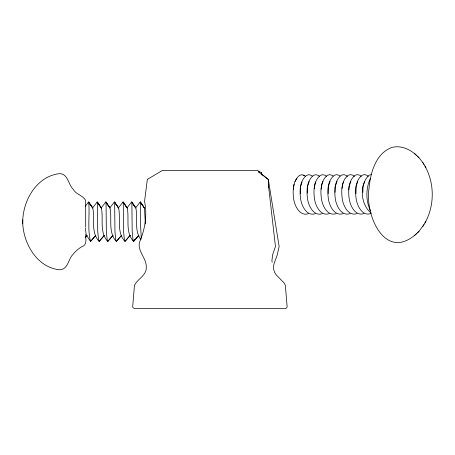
<?xml version="1.0" encoding="UTF-8"?>
<svg xmlns="http://www.w3.org/2000/svg" width="455" height="455" viewBox="0 0 455 455"><rect width="100%" height="100%" fill="white"/><g stroke="black" fill="none" stroke-linecap="round" stroke-linejoin="round"><path stroke-width="0.68" d="M268.478 187.574L268.439 179.406L259.134 172.428L258.702 171.416L259.014 172.746M85.682 234.587C85.767 238.972 87.303 245.353 81.667 246.746C78.453 248.731 75.575 251.245 73.175 254.169C68.153 258.975 68.324 269.132 59.952 269.838C37.628 267.847 23.751 244.369 22.75 223.655C22.045 201.656 36.326 175.88 59.952 173.6C68.324 174.299 68.153 184.457 73.175 189.269C75.917 194.547 83.407 195.531 85.682 200.581L85.682 227.187M22.75 223.655L22.75 219.782M314.268 188.546L315.122 183.615L315.895 182.017M321.156 189.217L322.06 183.604L323.09 181.471M342.029 188.495L342.882 183.564L343.656 181.966M348.86 189.849L349.139 186.425L350.856 181.414M293.276 189.678L294.106 184.252M261.375 174.874L261.716 172.934L257.291 170.352L162.537 170.352L147.335 179.406L144.548 201.451C147.397 215.061 144.997 229.593 139.497 242.259C137.285 251.285 146.55 258.076 146.282 267.074C146.829 275.468 137.609 278.705 134.47 285.302L132.695 306.625L133.116 307.881L134.339 308.405L285.49 308.405L286.707 307.881L287.128 306.625L285.353 285.302L284.028 282.868L276.014 274.678L274.621 272.386L273.779 269.855L273.546 267.074L273.904 264.065L277.055 255.596L279.148 246.536L268.365 179.759L261.716 173.969M88.458 202.606L88.679 201.923L92.803 208.026C94.976 219.094 90.63 232.363 99.15 241.451L104.354 235.343L99.15 241.451M97.069 202.6L97.29 201.918L101.414 208.02C103.592 219.088 99.241 232.357 107.767 241.446L112.971 235.337L107.767 241.446M105.679 202.594L105.901 201.912L110.03 208.015C112.203 219.082 107.852 232.351 116.378 241.44L121.582 235.332L116.378 241.44M114.29 202.589L114.512 201.906L118.641 208.003C120.814 219.077 116.463 232.346 124.988 241.434L130.193 235.326L124.988 241.434M122.901 202.577L123.129 201.901L127.252 207.998C129.425 219.065 125.074 232.34 133.599 241.429L138.803 235.32L133.599 241.429M131.518 202.572L131.74 201.889L135.863 207.992C137.95 218.372 133.963 230.662 140.965 239.563M140.129 202.566L140.35 201.883L144.474 207.986L145.367 223.985M134.179 240.763L134.612 239.449M370.461 178.28C365.689 188.353 365.689 200.718 370.461 210.796M424.896 223.052C434.701 205.791 434.701 183.285 424.896 166.018M295.016 181.568L295.363 180.828M302.012 182.04L300.55 186.516L300.454 193.676M309.212 181.494L307.495 186.505L307.364 193.039M330.034 181.454L328.317 186.465L328.214 193.62M336.973 181.443L335.255 186.453L335.096 192.363M357.795 181.403L356.077 186.413L355.975 193.568M364.734 181.391L363.016 186.402L362.857 192.311M295.722 180.225L296.791 178.405M417.32 232.909L419.027 231.305L423.929 224.656M422.809 226.533L425.891 221.38M85.244 206.263L88.679 201.923C89.931 214.959 87.297 228.768 90.539 241.463L95.743 235.354L90.539 241.463M85.449 237.339L87.132 235.36L85.398 237.396M425.891 167.69C419.686 155.712 406.372 143.928 391.994 147.392C375.563 153.426 370.342 173.082 368.971 188.802C364.847 215.471 385.385 262.023 416.405 233.762M414.585 235.474L419.027 231.305M371.388 174.583L368.942 175.255C359.069 184.832 360.485 204.739 371.24 213.156M308.45 213.679C300.055 216.637 294.976 206.451 293.788 199.671C292.554 191.481 292.514 181.067 299.538 175.391L301.983 174.714L304.429 175.385L305.368 176.347M315.389 213.668C306.994 216.625 301.921 206.439 300.727 199.654C299.492 191.47 299.453 181.05 306.477 175.374L308.922 174.697L311.368 175.374L312.272 176.165M322.333 213.657C313.933 216.608 308.86 206.428 307.665 199.643C306.431 191.453 306.397 181.039 313.421 175.363L315.867 174.686L318.307 175.363L319.666 176.551M329.272 213.645C320.877 216.597 315.798 206.411 314.61 199.631C313.376 191.441 313.336 181.027 320.36 175.351L322.805 174.674L325.251 175.351L326.605 176.534M336.211 213.628C327.816 216.586 322.743 206.399 321.548 199.614C320.314 191.43 320.274 181.01 327.299 175.334L329.744 174.657L332.19 175.334L333.094 176.13M343.155 213.617C334.755 216.569 329.682 206.388 328.487 199.603C327.253 191.413 327.219 180.999 334.243 175.323L336.689 174.646L339.129 175.323L340.033 176.113M350.094 213.605C341.699 216.557 336.62 206.371 335.432 199.591C334.197 191.401 334.158 180.988 341.182 175.311L343.627 174.635L346.073 175.311L347.427 176.5M357.033 213.588C348.638 216.546 343.565 206.36 342.37 199.58C341.136 191.39 341.096 180.976 348.12 175.294L350.566 174.623L353.012 175.294L354.365 176.483M363.977 213.577C355.577 216.535 350.504 206.348 349.309 199.563C348.075 191.373 348.041 180.959 355.065 175.283L357.511 174.606L359.95 175.283L361.31 176.472M370.916 213.566C362.521 216.517 357.442 206.331 356.254 199.552C355.019 191.362 354.98 180.948 362.004 175.272L364.449 174.595L366.895 175.272L368.249 176.46M303.11 175.283L304.429 175.385M414.585 153.602L416.405 155.314M417.32 156.162L419.027 157.766M144.474 207.986L140.35 201.883L135.63 207.855L131.74 201.889L127.019 207.861L123.129 201.901L118.408 207.867L114.512 201.906L109.797 207.872L105.901 201.912L101.186 207.878L97.29 201.918L92.57 207.889L88.816 202.589L92.803 208.026M135.863 207.992L131.876 202.555L132.183 231.515L133.105 240.746M127.252 207.998L123.265 202.56L123.572 231.521L124.494 240.752M118.641 208.003L114.654 202.572L114.956 231.527L115.883 240.758M110.03 208.015L106.043 202.577L106.345 231.538L107.272 240.763M101.414 208.02L97.433 202.583L97.734 231.544L98.655 240.775M144.246 207.85L140.493 202.549L140.663 226.738L141.255 238.124M90.044 240.78L86.217 234.695L85.335 228.103M422.809 162.537L423.929 164.414M272.204 262.296L271.885 260.886L272.727 254.379L275.457 246.536L268.501 185.708L268.501 179.759L268.604 187.574M261.272 172.655L262.234 175.141"/></g></svg>
